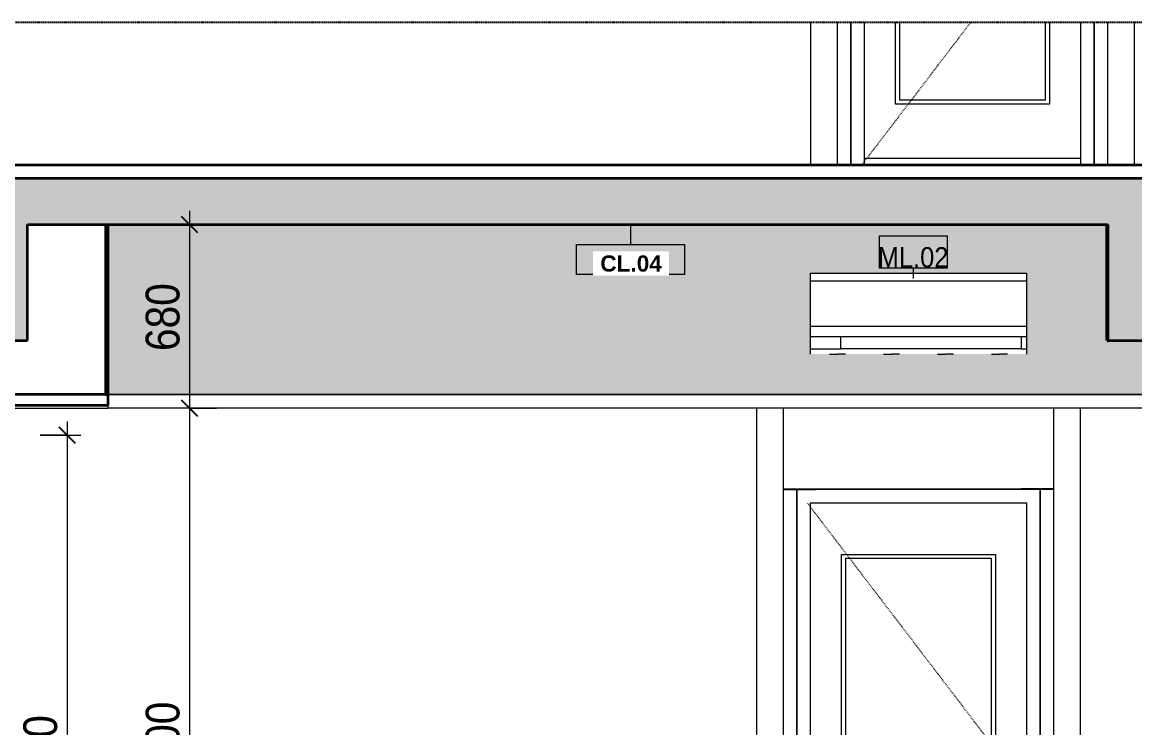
# Model space of a CAD drawing. Header units: millimetres. Extents: x 66631 to 260610, y 416 to 78637.
# Drawn here: x 83882 to 88001, y 3517 to 6129 of the extents above; entities that cross this region are included whole.
import ezdxf

# ---------------------------------------------------------------- set-up
doc = ezdxf.new("R2010")
doc.units = ezdxf.units.MM
for name, pattern in [('Centre', [31.75, 6.35, -4.7625, 15.875, -4.7625]), ('Dash', [6, 3, -3]), ('Hidden', [7.14375, 4.7625, -2.38125]), ('IMPORT-CENTER _2_', [40.64, 25.4, -5.08, 5.08, -5.08])]:
    doc.linetypes.add(name, pattern=pattern)
for name, color, linetype, lineweight in [('0-4', 90, 'Continuous', 5), ('A-ANNO-DIMS', 211, 'Continuous', 9), ('A-ANNO-DIMS-50', 211, 'Continuous', 9), ('A-CLNG', 13, 'Continuous', 18), ('A-CLNG-1', 250, 'Continuous', 35), ('A-CLNG-2', 7, 'Continuous', 18), ('A-CLNG-FNSH-1', 7, 'Continuous', 18), ('A-CLNG-IDEN', 151, 'Continuous', 9), ('A-CLNG-PATT-1', 7, 'Continuous', 18), ('A-CLNG-PATT-2', 31, 'Continuous', 25), ('A-DETL-GENF', 92, 'Continuous', 18), ('A-DETL-GENF-4', 92, 'Hidden', 25), ('A-DETL-GENF-5', 9, 'Continuous', 18), ('A-DETL-GENF-HDLN-1', 7, 'Dash', 18), ('A-DETL-MEDM', 33, 'Continuous', 35), ('A-DOOR', 31, 'Continuous', 18), ('A-DOOR-3', 7, 'Continuous', 18), ('A-DOOR-4', 10, 'Continuous', 25), ('A-FLOR-FNSH-1', 250, 'Continuous', 35), ('A-FLOR-LEVL-2', 51, 'Centre', 9), ('A-WALL-3', 7, 'Continuous', 18), ('G-IMPT', 8, 'Continuous', 18), ('G-IMPT-4', 8, 'IMPORT-CENTER _2_', 18), ('M-EQPM', 50, 'Continuous', 18), ('M-EQPM-2', 7, 'Continuous', 18), ('M-EQPM-3', 50, 'Continuous', 25), ('M-EQPM-IDEN', 50, 'Continuous', 9), ('S-BEAM-1', 71, 'Continuous', 5), ('S-BEAM-3', 90, 'Continuous', 50), ('S-COLS-9', 7, 'Continuous', 18)]:
    doc.layers.add(name, color=color, linetype=linetype, lineweight=lineweight)
doc.styles.add('Arial_2', font='arial.ttf', dxfattribs={"width": 0.9, "height": 75})
doc.styles.add('Arial_B_3', font='arialbd.ttf', dxfattribs={"height": 60})
doc.styles.add('UTM Avo', font='', dxfattribs={"width": 0.9, "height": 125})
doc.styles.get('UTM Avo').set_extended_font_data('UTM Avo')
doc.dimstyles.new('1_Dim_chi_tiet_2_5', dxfattribs={"dimscale": 304.8, "dimtxt": 124.912619, "dimasz": 0.19685, "dimexe": 0.164042, "dimexo": 0.0625, "dimgap": 0.016404, "dimtad": 1, "dimdec": 0, "dimrnd": 5, "dimzin": 0, "dimdsep": 46, "dimtxsty": 'UTM Avo', "dimblk1": 'OBLIQUE', "dimblk2": 'OBLIQUE', "dimsah": 1, "dimcen": 0.09, "dimdle": 0.164042, "dimazin": 0, "dimtfac": 1, "dimtdec": 4, "dimtix": 1, "dimtmove": 0, "dimatfit": 3, "dimfxl": 0.328084, "dimfxlon": 1, "dimtvp": 1, "dimtolj": 1, "dimtzin": 0, "dimarcsym": 2})
pattern_1 = [(0, (-40799.18, 15875), (406.4, 101.6), [16.764, -288.036, 16.764, -288.036, -1625.6]), (0, (-40799.18, 15875), (406.4, 101.6), [-609.6, 16.764, -592.836, 16.764, -288.036, -711.2]), (0, (-40799.18, 15875), (406.4, 101.6), [-1524, 16.764, -186.436, 16.764, -491.236]), (120, (-40646.78, 15925.8), (-291.1882, 301.1527), [16.764, -288.036, 16.764, -288.036, -1625.6]), (120, (-40646.78, 15925.8), (-291.1882, 301.1527), [-609.6, 16.764, -592.836, 16.764, -288.036, -711.2]), (120, (-40646.78, 15925.8), (-291.1882, 301.1527), [-1524, 16.764, -186.436, 16.764, -491.236]), (240, (-40595.98, 16129), (-115.2118, -402.7527), [16.764, -288.036, 16.764, -288.036, -1625.6]), (240, (-40595.98, 16129), (-115.2118, -402.7527), [-609.6, 16.764, -592.836, 16.764, -288.036, -711.2]), (240, (-40595.98, 16129), (-115.2118, -402.7527), [-1524, 16.764, -186.436, 16.764, -491.236])]

# ---------------------------------------------------------------- blocks, each defined once
blk = doc.blocks.new('NCV_TKTC_KET CAU_rvt-2-TKCS_CĂN HỘ LOẠI 1B - MẶT CẮT 1')
at = {"layer": 'S-BEAM-1'}
blk.add_hatch(color=256, dxfattribs=at).paths.add_polyline_path([(-40238.1, 4950), (-40235.6, 4950), (-40235.6, 5380), (-40238.1, 5380), (-40238.1, 5029.9)])
at = {"layer": 'S-BEAM-3'}
for p, q in [((-40238.1, 5380.1), (-40238.1, 4950)), ((-40238.1, 4950), (-40235.6, 4950))]:
    blk.add_line(p, q, dxfattribs=at)
blk = doc.blocks.new('DOOR_CW_01 CANH MO-PANEL KINH - DIG_01-900x2200-CỬA NHÔM KÍNH-901215-TKCS_CĂN HỘ LOẠI 1B - MẶT CẮT 1')
at = {"layer": 'A-DETL-GENF-HDLN-1'}
blk.add_line((-41146.9, 5600), (-40743.1, 6128.7), dxfattribs=at)
at = {"layer": 'A-DOOR-3'}
for p, q in [((-41186.9, 6128.7), (-41186.9, 5600)), ((-41136.9, 5600), (-41136.9, 6128.7)), ((-41021.9, 5826), (-41021.9, 6128.7)), ((-41006.9, 6128.7), (-41006.9, 5841)), ((-40466.9, 5841), (-40466.9, 6128.7)), ((-40451.9, 6128.7), (-40451.9, 5826)), ((-40336.9, 6128.7), (-40336.9, 5600)), ((-40286.9, 5600), (-40286.9, 6128.7)), ((-40451.9, 5826), (-41021.9, 5826)), ((-41006.9, 5841), (-40466.9, 5841)), ((-41136.9, 5626), (-40336.9, 5626))]:
    blk.add_line(p, q, dxfattribs=at)
blk = doc.blocks.new('NCV_TKTC_TANG 2_rvt-2-TKCS_CĂN HỘ LOẠI 1B - MẶT CẮT 1')
at = {"layer": 'A-FLOR-FNSH-1'}
blk.add_line((-35900.5, 5600), (-44336.9, 5600), dxfattribs=at)
at = {"layer": 'A-WALL-3'}
for p, q in [((-41236.9, 5600), (-41236.9, 6128.7)), ((-41186.9, 5700), (-41186.9, 6128.7)), ((-40286.9, 6128.7), (-40286.9, 5700)), ((-40236.9, 6128.7), (-40236.9, 5600)), ((-41186.9, 5600), (-41186.9, 5700)), ((-40286.9, 5700), (-40286.9, 5600))]:
    blk.add_line(p, q, dxfattribs=at)
at = {"layer": 'S-COLS-9'}
for p, q in [((-41336.9, 6128.7), (-41336.9, 5600)), ((-41236.9, 5600), (-41236.9, 6128.7)), ((-40236.9, 6128.7), (-40236.9, 5600)), ((-40136.9, 5600), (-40136.9, 6128.7))]:
    blk.add_line(p, q, dxfattribs=at)
at = {"layer": 'A-DOOR'}
blk.add_blockref('DOOR_CW_01 CANH MO-PANEL KINH - DIG_01-900x2200-CỬA NHÔM KÍNH-901215-TKCS_CĂN HỘ LOẠI 1B - MẶT CẮT 1', (0, 0), dxfattribs=at)
blk = doc.blocks.new('DOOR_CW_01 CANH MO-PANEL KINH - DIG_02-800x2200-CỬA NHÔM KÍNH-400864-TKCS_CĂN HỘ LOẠI 1B - MẶT CẮT 1')
at = {"layer": 'A-DOOR-4'}
blk.add_line((-40436.9, 4400), (-40556.9, 4400), dxfattribs=at)
blk = doc.blocks.new('DOOR_CW_01 CANH MO-PANEL KINH - DIW_01-900x2200-CỬA GỖ VÂN LAMINATE-553393-TKCS_CĂN HỘ LOẠI 1B - MẶT CẮT 1')
at = {"layer": 'A-DOOR-4'}
blk.add_line((-41436.9, 4400), (-41316.9, 4400), dxfattribs=at)
blk = doc.blocks.new('CL_01-VÁCH DỰNG THẠCH CAO CĂN HỘ LOẠI 1-11D - CL_01-VÁCH DỰNG THẠCH CAO CĂN HỘ LOẠI 1-11-821661-TKCS_CĂN HỘ LOẠI 1B - MẶT CẮT 1')
at = {"layer": 'A-CLNG-PATT-1'}
h = blk.add_hatch(dxfattribs=at)
h.set_pattern_fill('FP_6', color=256, style=0, pattern_type=2)
h.set_pattern_definition(pattern_1)
h.paths.add_polyline_path([(-43947.4, 4750), (-43937.4, 4750), (-43937.4, 5380), (-43947.4, 5380), (-43947.4, 5029.9)])
h.paths.add_polyline_path([(-37526.9, 4750), (-37526.9, 5380), (-37536.9, 5380), (-37536.9, 4750)])
at = {"layer": 'A-CLNG-PATT-2'}
h = blk.add_hatch(dxfattribs=at)
h.set_pattern_fill('FP_7', color=256, style=0, pattern_type=2)
h.set_pattern_definition([(0, (-40799.183, 15875), (203.2, 50.8), [16.764, -135.636, 16.764, -135.636, -812.8]), (0, (-40799.183, 15875), (203.2, 50.8), [-304.8, 16.764, -288.036, 16.764, -135.636, -355.6]), (0, (-40799.183, 15875), (203.2, 50.8), [-762, 16.764, -84.836, 16.764, -237.236]), (120, (-40722.983, 15900.4), (-145.5941, 150.57636), [16.764, -135.636, 16.764, -135.636, -812.8]), (120, (-40722.983, 15900.4), (-145.5941, 150.57636), [-304.8, 16.764, -288.036, 16.764, -135.636, -355.6]), (120, (-40722.983, 15900.4), (-145.5941, 150.57636), [-762, 16.764, -84.836, 16.764, -237.236]), (240, (-40697.583, 16002), (-57.6059, -201.37636), [16.764, -135.636, 16.764, -135.636, -812.8]), (240, (-40697.583, 16002), (-57.6059, -201.37636), [-304.8, 16.764, -288.036, 16.764, -135.636, -355.6]), (240, (-40697.583, 16002), (-57.6059, -201.37636), [-762, 16.764, -84.836, 16.764, -237.236])])
h.paths.add_polyline_path([(-40536.9, 4750), (-37536.9, 4750), (-37536.9, 5380), (-39935.6, 5380), (-39935.6, 4950), (-40238.1, 4950), (-40238.1, 5380), (-43937.4, 5380), (-43936.9, 4750), (-40556.9, 4750)])
h.paths.add_polyline_path([(-41224.9, 4900), (-41336.9, 4900), (-41336.9, 5200), (-40536.9, 5200), (-40536.9, 4900), (-40625.1, 4900)])
at = {"layer": 'A-CLNG-1'}
for p, q in [((-43947.4, 5380), (-43947.4, 4750)), ((-43937.4, 4750), (-43937.4, 5380)), ((-43947.4, 4750), (-43937.4, 4750))]:
    blk.add_line(p, q, dxfattribs=at)
at = {"layer": 'A-CLNG-2'}
blk.add_line((-37536.9, 4750), (-43936.9, 4750), dxfattribs=at)
blk = doc.blocks.new('Air_Conditioner_on_wall_20381 - Air_Conditioner_on_wall_20381-806652-TKCS_CĂN HỘ LOẠI 1B - MẶT CẮT 1')
at = {"layer": 'M-EQPM-2'}
for p, q in [((-41336.9, 5170), (-41336.9, 5200)), ((-41336.9, 5200), (-40536.9, 5200)), ((-40536.9, 5200), (-40536.9, 5170)), ((-41336.9, 5004.1), (-41336.9, 5170)), ((-40536.9, 5170), (-41336.9, 5170)), ((-40536.9, 5170), (-40536.9, 5004.1)), ((-41336.9, 4964.8), (-41336.9, 5004.1)), ((-41336.9, 5004.1), (-40536.9, 5004.1)), ((-40536.9, 5004.1), (-40536.9, 4964.8)), ((-41336.9, 4919.1), (-41336.9, 4964.8)), ((-41336.9, 4964.8), (-41224.9, 4964.8)), ((-41224.9, 4964.8), (-40556.9, 4964.8)), ((-41224.9, 4919.1), (-41224.9, 4964.8)), ((-40556.9, 4964.8), (-40536.9, 4964.8)), ((-40556.9, 4964.8), (-40556.9, 4919.1)), ((-40536.9, 4964.8), (-40536.9, 4919.1)), ((-41336.9, 4900), (-41336.9, 4919.1)), ((-41336.9, 4919.1), (-41224.9, 4919.1)), ((-40556.9, 4919.1), (-41224.9, 4919.1)), ((-40556.9, 4919.1), (-40536.9, 4919.1)), ((-40536.9, 4919.1), (-40536.9, 4900)), ((-41266.9, 4900), (-41236.9, 4900)), ((-41207, 4900), (-41236.9, 4900)), ((-41066.9, 4900), (-41036.9, 4900)), ((-41007, 4900), (-41036.9, 4900)), ((-40866.9, 4900), (-40836.9, 4900)), ((-40807, 4900), (-40836.9, 4900)), ((-40666.9, 4900), (-40636.9, 4900)), ((-40607, 4900), (-40636.9, 4900))]:
    blk.add_line(p, q, dxfattribs=at)
blk = doc.blocks.new('DOOR_CW_01 CANH MO-PANEL KINH - DIG_01-900x2200-CỬA NHÔM KÍNH-400860-TKCS_CĂN HỘ LOẠI 1B - MẶT CẮT 1')
at = {"layer": 'A-DETL-GENF-HDLN-1'}
for p, q in [((-40526.9, 3273.5), (-41346.9, 4347)), ((-41346.9, 2200), (-40526.9, 3273.5))]:
    blk.add_line(p, q, dxfattribs=at)
at = {"layer": 'A-DOOR-3'}
for p, q in [((-40486.9, 4400), (-41386.9, 4400)), ((-41386.9, 4400), (-41386.9, 2200)), ((-40486.9, 2200), (-40486.9, 4400)), ((-41336.9, 2200), (-41336.9, 4350)), ((-41336.9, 4350), (-40536.9, 4350)), ((-40536.9, 4350), (-40536.9, 2200)), ((-41221.9, 3124.5), (-41221.9, 4158)), ((-41221.9, 4158), (-40651.9, 4158)), ((-40666.9, 4143), (-41206.9, 4143)), ((-41206.9, 4143), (-41206.9, 3124.5)), ((-40666.9, 2441), (-40666.9, 4143)), ((-40651.9, 4158), (-40651.9, 2426)), ((-41262.2, 3156), (-41301.7, 3156)), ((-41301.7, 3156), (-41301.7, 3016)), ((-41262.2, 3124.5), (-41262.2, 3156)), ((-41206.9, 3124.5), (-41281.9, 3124.5)), ((-41206.9, 3107.5), (-41281.9, 3107.5)), ((-41262.2, 3016), (-41262.2, 3107.5)), ((-41221.9, 2426), (-41221.9, 3107.5)), ((-41206.9, 3124.5), (-41181.1, 3124.5)), ((-41206.9, 3107.5), (-41206.9, 2441)), ((-41181.1, 3107.5), (-41206.9, 3107.5)), ((-41181.1, 3124.5), (-41181.1, 3107.5)), ((-41301.7, 3016), (-41262.2, 3016)), ((-41206.9, 2441), (-40666.9, 2441)), ((-40651.9, 2426), (-41221.9, 2426)), ((-41336.9, 2226), (-40536.9, 2226))]:
    blk.add_line(p, q, dxfattribs=at)
for start, end in [(90, 180), (180, 270)]:
    blk.add_arc((-41281.9, 3116), 8.5, start, end, dxfattribs=at)
blk = doc.blocks.new('NCV_TKTC_TANG 1_rvt-2-TKCS_CĂN HỘ LOẠI 1B - MẶT CẮT 1')
at = {"layer": 'A-CLNG-PATT-1'}
h = blk.add_hatch(dxfattribs=at)
h.set_pattern_fill('FP_6', color=256, style=0, pattern_type=2)
h.set_pattern_definition(pattern_1)
h.paths.add_polyline_path([(-44336.9, 4700), (-43936.9, 4700), (-43937.4, 4710), (-44336.9, 4710)])
h.paths.add_polyline_path([(-36853.2, 4700), (-36737.8, 4700), (-36737.8, 4710), (-37536.9, 4710), (-37536.9, 4700)])
at = {"layer": 'A-CLNG-1'}
for p, q in [((-43936.9, 4750), (-44336.9, 4750)), ((-43936.9, 4710), (-43936.9, 4750)), ((-43936.9, 4710), (-44336.9, 4710))]:
    blk.add_line(p, q, dxfattribs=at)
at = {"layer": 'A-CLNG-2'}
for p, q in [((-43936.9, 4750), (-37536.9, 4750)), ((-37536.9, 4700), (-43936.9, 4700))]:
    blk.add_line(p, q, dxfattribs=at)
at = {"layer": 'A-CLNG-FNSH-1'}
for p, q in [((-44336.9, 4700), (-43936.9, 4700)), ((-43936.9, 4700), (-43936.9, 4710))]:
    blk.add_line(p, q, dxfattribs=at)
at = {"layer": 'A-WALL-3'}
for p, q in [((-41436.9, 2200), (-41436.9, 4700)), ((-40436.9, 4700), (-40436.9, 2200)), ((-41386.9, 2300), (-41386.9, 4400)), ((-41386.9, 4400), (-40486.9, 4400)), ((-40486.9, 4400), (-40486.9, 2300))]:
    blk.add_line(p, q, dxfattribs=at)
at = {"layer": 'S-COLS-9'}
for p, q in [((-41536.9, 4700), (-41536.9, 2200)), ((-41436.9, 2200), (-41436.9, 4700)), ((-40436.9, 4700), (-40436.9, 2200)), ((-40336.9, 2200), (-40336.9, 4700))]:
    blk.add_line(p, q, dxfattribs=at)
at = {"layer": 'A-CLNG'}
blk.add_blockref('CL_01-VÁCH DỰNG THẠCH CAO CĂN HỘ LOẠI 1-11D - CL_01-VÁCH DỰNG THẠCH CAO CĂN HỘ LOẠI 1-11-821661-TKCS_CĂN HỘ LOẠI 1B - MẶT CẮT 1', (0, 0), dxfattribs=at)
at = {"layer": 'A-DOOR'}
for name in ['DOOR_CW_01 CANH MO-PANEL KINH - DIW_01-900x2200-CỬA GỖ VÂN LAMINATE-553393-TKCS_CĂN HỘ LOẠI 1B - MẶT CẮT 1', 'DOOR_CW_01 CANH MO-PANEL KINH - DIG_01-900x2200-CỬA NHÔM KÍNH-400860-TKCS_CĂN HỘ LOẠI 1B - MẶT CẮT 1', 'DOOR_CW_01 CANH MO-PANEL KINH - DIG_02-800x2200-CỬA NHÔM KÍNH-400864-TKCS_CĂN HỘ LOẠI 1B - MẶT CẮT 1']:
    blk.add_blockref(name, (0, 0), dxfattribs=at)
at = {"layer": 'M-EQPM'}
blk.add_blockref('Air_Conditioner_on_wall_20381 - Air_Conditioner_on_wall_20381-806652-TKCS_CĂN HỘ LOẠI 1B - MẶT CẮT 1', (0, 0), dxfattribs=at)
blk = doc.blocks.new('TKTC_XREF_251221_MB TANG 2-7 - TKTC_XREF_260130_MB TANG 2-5_dwg_THU NUOC - THU NUOC-444531-TKCS_MB TẦNG 1-4746810-TKCS_CĂN HỘ LOẠI 1B - MẶT CẮT 1')
at = {"layer": 'G-IMPT'}
for p, q in [((-44035.4, 5600), (-44185.4, 5600)), ((-44185.4, 5600), (-44035.4, 5600)), ((-44060.4, 5600), (-44160.4, 5600)), ((-44160.4, 5600), (-44060.4, 5600)), ((-44144.4, 5600), (-44150.4, 5600)), ((-44150.4, 5600), (-44144.4, 5600)), ((-44138.1, 5600), (-44132.1, 5600)), ((-44132.1, 5600), (-44138.1, 5600)), ((-44125.6, 5600), (-44119.6, 5600)), ((-44119.6, 5600), (-44125.6, 5600)), ((-44113.6, 5600), (-44107.6, 5600)), ((-44107.6, 5600), (-44113.6, 5600)), ((-44113.6, 5600), (-44107.6, 5600)), ((-44107.6, 5600), (-44113.6, 5600)), ((-44110.4, 5600), (-44110.4, 5600)), ((-44110.4, 5600), (-44110.4, 5600)), ((-44110.4, 5600), (-44110.4, 5600)), ((-44110.4, 5600), (-44110.4, 5600)), ((-44095.2, 5600), (-44101.2, 5600)), ((-44101.2, 5600), (-44095.2, 5600)), ((-44082.7, 5600), (-44088.7, 5600)), ((-44088.7, 5600), (-44082.7, 5600)), ((-44076.3, 5600), (-44070.3, 5600)), ((-44070.3, 5600), (-44076.3, 5600))]:
    blk.add_line(p, q, dxfattribs=at)
blk = doc.blocks.new('TKTC_XREF_251221_MB TANG 2-7 - TKTC_XREF_260130_MB TANG 2-5_dwg_$cc-V19-TKCS_CĂN HỘ LOẠI 1B - MẶT CẮT 1')
at = {"layer": 'G-IMPT-4'}
for p, q in [((-43720.6, 5600), (-43841.7, 5600)), ((-43780.7, 5600), (-43781.5, 5600))]:
    blk.add_line(p, q, dxfattribs=at)
at = {"layer": 'M-EQPM'}
for p, q in [((-43736.1, 5600), (-43826.1, 5600)), ((-43826.1, 5600), (-43781.1, 5600)), ((-43781.4, 5600), (-43781.4, 5600)), ((-43781.1, 5600), (-43736.1, 5600))]:
    blk.add_line(p, q, dxfattribs=at)
blk = doc.blocks.new('TKTC_XREF_251221_MB TANG 2-7 - TKTC_XREF_260130_MB TANG 2-5_dwg_CUM U_DN100-V20-TKCS_CĂN HỘ LOẠI 1B - MẶT CẮT 1')
at = {"layer": 'G-IMPT'}
for p, q in [((-43835.2, 5600), (-43836.8, 5600)), ((-43836.8, 5600), (-43824.6, 5600)), ((-43835.2, 5600), (-43833, 5600)), ((-43826.2, 5600), (-43835.2, 5600)), ((-43834.1, 5600), (-43827.3, 5600)), ((-43724.9, 5600), (-43833.9, 5600)), ((-43833, 5600), (-43828.4, 5600)), ((-43832.7, 5600), (-43832, 5600)), ((-43832.7, 5600), (-43828.7, 5600)), ((-43832, 5600), (-43829.4, 5600)), ((-43832, 5600), (-43829.4, 5600)), ((-43832, 5600), (-43829.4, 5600)), ((-43829.4, 5600), (-43828.7, 5600)), ((-43828.4, 5600), (-43826.2, 5600)), ((-43731.2, 5600), (-43827.5, 5600)), ((-43827.5, 5600), (-43824.4, 5600)), ((-43824.6, 5600), (-43826.2, 5600)), ((-43734.4, 5600), (-43824.4, 5600)), ((-43731.2, 5600), (-43734.4, 5600)), ((-43732.6, 5600), (-43734.1, 5600)), ((-43734.1, 5600), (-43722, 5600)), ((-43732.6, 5600), (-43730.3, 5600)), ((-43723.5, 5600), (-43732.6, 5600)), ((-43731.5, 5600), (-43724.7, 5600)), ((-43730.3, 5600), (-43725.8, 5600)), ((-43730.1, 5600), (-43729.3, 5600)), ((-43730.1, 5600), (-43726, 5600)), ((-43729.3, 5600), (-43726.8, 5600)), ((-43729.3, 5600), (-43726.8, 5600)), ((-43729.3, 5600), (-43726.8, 5600)), ((-43726.8, 5600), (-43726, 5600)), ((-43725.8, 5600), (-43723.5, 5600)), ((-43722, 5600), (-43723.5, 5600))]:
    blk.add_line(p, q, dxfattribs=at)
blk = doc.blocks.new('TKTC_XREF_251221_MB TANG 2-7 - TKTC_XREF_260130_MB TANG 2-5_dwg_$cc-4746800-TKCS_CĂN HỘ LOẠI 1B - MẶT CẮT 1')
at = {"layer": 'G-IMPT-4'}
for p, q in [((-41757.7, 5600), (-41878.8, 5600)), ((-41817.8, 5600), (-41818.7, 5600))]:
    blk.add_line(p, q, dxfattribs=at)
at = {"layer": 'M-EQPM'}
for p, q in [((-41773.3, 5600), (-41863.2, 5600)), ((-41863.2, 5600), (-41818.2, 5600)), ((-41818.6, 5600), (-41818.6, 5600)), ((-41818.2, 5600), (-41773.3, 5600))]:
    blk.add_line(p, q, dxfattribs=at)
blk = doc.blocks.new('TKTC_XREF_251221_MB TANG 2-7 - TKTC_XREF_260130_MB TANG 2-5_dwg_CUM U_DN100-V27-TKCS_CĂN HỘ LOẠI 1B - MẶT CẮT 1')
at = {"layer": 'G-IMPT'}
for p, q in [((-41874.5, 5600), (-41872.3, 5600)), ((-41873.4, 5600), (-41866.6, 5600)), ((-41873.1, 5600), (-41872.7, 5600)), ((-41763.8, 5600), (-41872.7, 5600)), ((-41872.3, 5600), (-41867.7, 5600)), ((-41872.2, 5600), (-41872.3, 5600)), ((-41872, 5600), (-41871.3, 5600)), ((-41871.3, 5600), (-41868.8, 5600)), ((-41871.3, 5600), (-41868.7, 5600)), ((-41871.3, 5600), (-41868.7, 5600)), ((-41868.8, 5600), (-41868, 5600)), ((-41867.7, 5600), (-41865.4, 5600)), ((-41867.7, 5600), (-41867.7, 5600)), ((-41770.1, 5600), (-41866.4, 5600)), ((-41773.3, 5600), (-41863.2, 5600)), ((-41771.9, 5600), (-41769.6, 5600)), ((-41770.8, 5600), (-41763.9, 5600)), ((-41769.6, 5600), (-41765.1, 5600)), ((-41769.6, 5600), (-41769.6, 5600)), ((-41769.4, 5600), (-41768.7, 5600)), ((-41768.7, 5600), (-41766.1, 5600)), ((-41768.6, 5600), (-41766.1, 5600)), ((-41768.6, 5600), (-41766.1, 5600)), ((-41766.1, 5600), (-41765.4, 5600)), ((-41765.1, 5600), (-41762.8, 5600)), ((-41765, 5600), (-41765.1, 5600)), ((-41764.2, 5600), (-41763.8, 5600))]:
    blk.add_line(p, q, dxfattribs=at)
at = {"layer": 'G-IMPT', "flags": 128}
for points in [[(-41874.5, 5600), (-41876, 5600), (-41876, 5600), (-41863.9, 5600), (-41863.9, 5600), (-41865.4, 5600)], [(-41865.4, 5600), (-41865.4, 5600), (-41874.5, 5600), (-41874.5, 5600)], [(-41872, 5600), (-41872, 5600), (-41868, 5600), (-41868, 5600)], [(-41866.8, 5600), (-41866.4, 5600), (-41863.2, 5600)], [(-41771.9, 5600), (-41773.4, 5600), (-41773.4, 5600), (-41761.2, 5600), (-41761.3, 5600), (-41762.8, 5600)], [(-41770.5, 5600), (-41770.1, 5600), (-41773.3, 5600)], [(-41762.8, 5600), (-41762.8, 5600), (-41771.9, 5600), (-41771.9, 5600)], [(-41769.4, 5600), (-41769.4, 5600), (-41765.4, 5600), (-41765.3, 5600)]]:
    blk.add_lwpolyline(points, dxfattribs=at)
blk = doc.blocks.new('TKTC_XREF_251221_MB TANG 2-7 - TKTC_XREF_260130_MB TANG 2-5_dwg_$cc-4746795-TKCS_CĂN HỘ LOẠI 1B - MẶT CẮT 1')
at = {"layer": 'G-IMPT-4'}
for p, q in [((-41982, 5600), (-42135, 5600)), ((-42058.4, 5600), (-42058.6, 5600))]:
    blk.add_line(p, q, dxfattribs=at)
at = {"layer": 'M-EQPM'}
for p, q in [((-42001.6, 5600), (-42115.3, 5600)), ((-42115.3, 5600), (-42058.5, 5600)), ((-42058.5, 5600), (-42058.5, 5600)), ((-42058.5, 5600), (-42001.6, 5600))]:
    blk.add_line(p, q, dxfattribs=at)
blk = doc.blocks.new('TKTC_XREF_251221_MB TANG 2-7 - TKTC_XREF_260130_MB TANG 2-5_dwg_CUM U_DN100-V28-TKCS_CĂN HỘ LOẠI 1B - MẶT CẮT 1')
at = {"layer": 'G-IMPT'}
for p, q in [((-42127.1, 5600), (-42130, 5600)), ((-42120, 5600), (-42128.6, 5600)), ((-42128.3, 5600), (-42128.2, 5600)), ((-42128.2, 5600), (-41990.6, 5600)), ((-42121.4, 5600), (-42127.1, 5600)), ((-42127.1, 5600), (-42127.1, 5600)), ((-42125.9, 5600), (-42126.8, 5600)), ((-42122.7, 5600), (-42125.9, 5600)), ((-42122.7, 5600), (-42125.9, 5600)), ((-42122.7, 5600), (-42125.9, 5600)), ((-42121.7, 5600), (-42122.7, 5600)), ((-42118.5, 5600), (-42121.4, 5600)), ((-42121.4, 5600), (-42121.4, 5600)), ((-42120.2, 5600), (-41998.5, 5600)), ((-42116.2, 5600), (-42002.5, 5600)), ((-41997.5, 5600), (-42000.3, 5600)), ((-41990.3, 5600), (-41998.9, 5600)), ((-41991.7, 5600), (-41997.5, 5600)), ((-41997.5, 5600), (-41997.5, 5600)), ((-41996.2, 5600), (-41997.2, 5600)), ((-41993, 5600), (-41996.2, 5600)), ((-41993, 5600), (-41996.2, 5600)), ((-41993, 5600), (-41996.2, 5600)), ((-41992.1, 5600), (-41993, 5600)), ((-41988.9, 5600), (-41991.7, 5600)), ((-41991.7, 5600), (-41991.7, 5600)), ((-41990.6, 5600), (-41990.6, 5600))]:
    blk.add_line(p, q, dxfattribs=at)
at = {"layer": 'G-IMPT', "flags": 128}
for points in [[(-42118.5, 5600), (-42116.6, 5600), (-42116.6, 5600), (-42131.9, 5600), (-42131.9, 5600), (-42130, 5600)], [(-42130, 5600), (-42130, 5600), (-42118.5, 5600), (-42118.5, 5600)], [(-42121.7, 5600), (-42121.7, 5600), (-42126.8, 5600), (-42126.8, 5600)], [(-42120.3, 5600), (-42120.2, 5600), (-42116.2, 5600)], [(-41998.6, 5600), (-41998.5, 5600), (-42002.5, 5600)], [(-41988.9, 5600), (-41986.9, 5600), (-41986.9, 5600), (-42002.3, 5600), (-42002.3, 5600), (-42000.3, 5600)], [(-42000.3, 5600), (-42000.3, 5600), (-41988.9, 5600), (-41988.9, 5600)], [(-41992, 5600), (-41992.1, 5600), (-41997.2, 5600), (-41997.2, 5600)]]:
    blk.add_lwpolyline(points, dxfattribs=at)
blk = doc.blocks.new('TKTC_XREF_251221_MB TANG 2-7 - TKTC_XREF_260130_MB TANG 2-5_dwg_$cc-V29-TKCS_CĂN HỘ LOẠI 1B - MẶT CẮT 1')
at = {"layer": 'G-IMPT-4'}
for p, q in [((-41661.5, 5600), (-41508.5, 5600)), ((-41585, 5600), (-41585.1, 5600))]:
    blk.add_line(p, q, dxfattribs=at)
at = {"layer": 'M-EQPM'}
for p, q in [((-41585, 5600), (-41641.9, 5600)), ((-41641.9, 5600), (-41528.2, 5600)), ((-41585.1, 5600), (-41585.1, 5600)), ((-41528.2, 5600), (-41585, 5600))]:
    blk.add_line(p, q, dxfattribs=at)
blk = doc.blocks.new('TKTC_XREF_251221_MB TANG 2-7 - TKTC_XREF_260130_MB TANG 2-5_dwg_$cc-4746797-TKCS_CĂN HỘ LOẠI 1B - MẶT CẮT 1')
at = {"layer": 'G-IMPT-4'}
for p, q in [((-41388.3, 5600), (-41509.4, 5600)), ((-41448.4, 5600), (-41449.3, 5600))]:
    blk.add_line(p, q, dxfattribs=at)
at = {"layer": 'M-EQPM'}
for p, q in [((-41403.9, 5600), (-41493.9, 5600)), ((-41493.9, 5600), (-41448.9, 5600)), ((-41449.2, 5600), (-41449.2, 5600)), ((-41448.9, 5600), (-41403.9, 5600))]:
    blk.add_line(p, q, dxfattribs=at)
blk = doc.blocks.new('TKTC_XREF_251221_MB TANG 2-7 - TKTC_XREF_251221_MB TANG 2-7-2039446-TKCS_CĂN HỘ LOẠI 1B - MẶT CẮT 1')
at = {"layer": 'M-EQPM'}
for p, q in [((-43838.7, 5600), (-43719.2, 5600)), ((-43838.7, 5600), (-43719.1, 5600)), ((-43721.2, 5600), (-43837, 5600)), ((-43837, 5600), (-43721.2, 5600)), ((-43719.2, 5600), (-43837, 5600)), ((-43721.1, 5600), (-43836.9, 5600)), ((-43836.9, 5600), (-43721.1, 5600)), ((-43719.1, 5600), (-43836.9, 5600)), ((-42135.8, 5600), (-42135.5, 5600)), ((-41385.6, 5600), (-42135.8, 5600)), ((-42135.5, 5600), (-41385.3, 5600)), ((-41385.3, 5600), (-41385.6, 5600))]:
    blk.add_line(p, q, dxfattribs=at)
at = {"layer": 'M-EQPM-3'}
blk.add_line((-45536.9, 5600), (-35900.5, 5600), dxfattribs=at)
for name, p in [('TKTC_XREF_251221_MB TANG 2-7 - TKTC_XREF_260130_MB TANG 2-5_dwg_THU NUOC - THU NUOC-444531-TKCS_MB TẦNG 1-4746810-TKCS_CĂN HỘ LOẠI 1B - MẶT CẮT 1', (0, 0)), ('TKTC_XREF_251221_MB TANG 2-7 - TKTC_XREF_260130_MB TANG 2-5_dwg_THU NUOC - THU NUOC-444531-TKCS_MB TẦNG 1-4746810-TKCS_CĂN HỘ LOẠI 1B - MẶT CẮT 1', (0, 0)), ('TKTC_XREF_251221_MB TANG 2-7 - TKTC_XREF_260130_MB TANG 2-5_dwg_$cc-V19-TKCS_CĂN HỘ LOẠI 1B - MẶT CẮT 1', (0, 0)), ('TKTC_XREF_251221_MB TANG 2-7 - TKTC_XREF_260130_MB TANG 2-5_dwg_$cc-V19-TKCS_CĂN HỘ LOẠI 1B - MẶT CẮT 1', (0.1, 0)), ('TKTC_XREF_251221_MB TANG 2-7 - TKTC_XREF_260130_MB TANG 2-5_dwg_CUM U_DN100-V20-TKCS_CĂN HỘ LOẠI 1B - MẶT CẮT 1', (0, 0)), ('TKTC_XREF_251221_MB TANG 2-7 - TKTC_XREF_260130_MB TANG 2-5_dwg_CUM U_DN100-V20-TKCS_CĂN HỘ LOẠI 1B - MẶT CẮT 1', (0.1, 0)), ('TKTC_XREF_251221_MB TANG 2-7 - TKTC_XREF_260130_MB TANG 2-5_dwg_$cc-4746795-TKCS_CĂN HỘ LOẠI 1B - MẶT CẮT 1', (0, 0)), ('TKTC_XREF_251221_MB TANG 2-7 - TKTC_XREF_260130_MB TANG 2-5_dwg_CUM U_DN100-V28-TKCS_CĂN HỘ LOẠI 1B - MẶT CẮT 1', (0, 0)), ('TKTC_XREF_251221_MB TANG 2-7 - TKTC_XREF_260130_MB TANG 2-5_dwg_$cc-4746800-TKCS_CĂN HỘ LOẠI 1B - MẶT CẮT 1', (0, 0)), ('TKTC_XREF_251221_MB TANG 2-7 - TKTC_XREF_260130_MB TANG 2-5_dwg_CUM U_DN100-V27-TKCS_CĂN HỘ LOẠI 1B - MẶT CẮT 1', (0, 0)), ('TKTC_XREF_251221_MB TANG 2-7 - TKTC_XREF_260130_MB TANG 2-5_dwg_$cc-V29-TKCS_CĂN HỘ LOẠI 1B - MẶT CẮT 1', (0, 0)), ('TKTC_XREF_251221_MB TANG 2-7 - TKTC_XREF_260130_MB TANG 2-5_dwg_CUM U_DN100-V28-TKCS_CĂN HỘ LOẠI 1B - MẶT CẮT 1', (474.3, 0)), ('TKTC_XREF_251221_MB TANG 2-7 - TKTC_XREF_260130_MB TANG 2-5_dwg_$cc-4746797-TKCS_CĂN HỘ LOẠI 1B - MẶT CẮT 1', (0, 0)), ('TKTC_XREF_251221_MB TANG 2-7 - TKTC_XREF_260130_MB TANG 2-5_dwg_CUM U_DN100-V27-TKCS_CĂN HỘ LOẠI 1B - MẶT CẮT 1', (369.4, 0))]:
    blk.add_blockref(name, p)
blk = doc.blocks.new('BORDER VIEW - BORDER VIEW-3685295-TKCS_CĂN HỘ LOẠI 1B - MẶT CẮT 1')
at = {"layer": 'A-DETL-GENF-4'}
blk.add_line((-45987.4, 6128.7), (-36050.5, 6128.7), dxfattribs=at)
blk = doc.blocks.new('DIMBLOCK57-TKCS_CĂN HỘ LOẠI 1B - MẶT CẮT 1')
at = {"layer": 'A-ANNO-DIMS-50', "lineweight": 25}
for p, q in [((84048.8, 4600), (84018.8, 4630)), ((84048.8, 4600), (84078.8, 4570)), ((84048.8, 2200), (84018.8, 2230)), ((84048.8, 2200), (84078.8, 2170))]:
    blk.add_line(p, q, dxfattribs=at)
at = {"layer": 'A-ANNO-DIMS-50'}
for p, q in [((84048.8, 4650), (84048.8, 2150)), ((83948.8, 4600), (84098.8, 4600)), ((84048.8, 4600), (83948.8, 4600)), ((84148.8, 2200), (83998.8, 2200)), ((84048.8, 2200), (84148.8, 2200))]:
    blk.add_line(p, q, dxfattribs=at)
at = {"layer": 'A-ANNO-DIMS-50', "color": 0, "insert": (83886.4, 3228.8), "char_height": 125, "width": 410.824, "attachment_point": 1, "rotation": 90, "line_spacing_factor": 1.110334, "style": 'UTM Avo'}
blk.add_mtext('2400', dxfattribs=at)
blk = doc.blocks.new('_Oblique')
at = {"color": 0, "linetype": 'ByBlock', "lineweight": -2}
blk.add_line((-0.5, -0.5), (0.5, 0.5), dxfattribs=at)
blk = doc.blocks.new('M_Ceiling Tag w Height - M_Ceiling Tag-4076437-TKCS_CĂN HỘ LOẠI 1B - MẶT CẮT 1')
at = {"layer": 'A-CLNG-IDEN'}
for p, q in [((-42204.3, 5306.4), (-42204.3, 5195.2)), ((-42204.3, 5306.4), (-41803.1, 5306.4)), ((-41803.1, 5306.4), (-41803.1, 5195.2)), ((-41803.1, 5195.2), (-42204.3, 5195.2))]:
    blk.add_line(p, q, dxfattribs=at)
blk = doc.blocks.new('M_ME Tag - Boxed-4073756-TKCS_CĂN HỘ LOẠI 1B - MẶT CẮT 1')
at = {"layer": 'M-EQPM-IDEN'}
for p, q in [((-41081.3, 5217.9), (-41081.3, 5337.9)), ((-41081.3, 5337.9), (-40831.3, 5337.9)), ((-40831.3, 5337.9), (-40831.3, 5217.9)), ((-40831.3, 5217.9), (-41081.3, 5217.9))]:
    blk.add_line(p, q, dxfattribs=at)
blk = doc.blocks.new('DIMBLOCK66-TKCS_CĂN HỘ LOẠI 1B - MẶT CẮT 1')
at = {"layer": 'A-ANNO-DIMS-50', "lineweight": 25}
for p, q in [((84501.7, 5380), (84471.7, 5410)), ((84501.7, 5380), (84531.7, 5350)), ((84501.7, 4700), (84471.7, 4730)), ((84501.7, 4700), (84531.7, 4670))]:
    blk.add_line(p, q, dxfattribs=at)
at = {"layer": 'A-ANNO-DIMS-50'}
for p, q in [((84501.7, 5430), (84501.7, 4700)), ((84601.7, 5380), (84451.7, 5380)), ((84501.7, 5380), (84601.7, 5380)), ((84601.7, 4700), (84451.7, 4700)), ((84501.7, 4700), (84601.7, 4700))]:
    blk.add_line(p, q, dxfattribs=at)
at = {"layer": 'A-ANNO-DIMS-50', "color": 0, "insert": (84339.4, 4911.6), "char_height": 125, "width": 308.118, "attachment_point": 1, "rotation": 90, "line_spacing_factor": 1.110334, "style": 'UTM Avo'}
blk.add_mtext('680', dxfattribs=at)
blk = doc.blocks.new('DIMBLOCK67-TKCS_CĂN HỘ LOẠI 1B - MẶT CẮT 1')
at = {"layer": 'A-ANNO-DIMS-50'}
for p, q in [((84601.7, 4700), (84451.7, 4700)), ((84501.7, 4700), (84501.7, 2150)), ((84501.7, 4700), (84601.7, 4700)), ((84601.7, 2200), (84451.7, 2200)), ((84501.7, 2200), (84601.7, 2200))]:
    blk.add_line(p, q, dxfattribs=at)
at = {"layer": 'A-ANNO-DIMS-50', "lineweight": 25}
for p, q in [((84501.7, 4700), (84471.7, 4730)), ((84501.7, 4700), (84531.7, 4670)), ((84501.7, 2200), (84471.7, 2230)), ((84501.7, 2200), (84531.7, 2170))]:
    blk.add_line(p, q, dxfattribs=at)
at = {"layer": 'A-ANNO-DIMS-50', "color": 0, "insert": (84339.4, 3278.8), "char_height": 125, "width": 410.824, "attachment_point": 1, "rotation": 90, "line_spacing_factor": 1.110334, "style": 'UTM Avo'}
blk.add_mtext('2500', dxfattribs=at)

msp = doc.modelspace()

# ---------------------------------------------------------------- hatches: boundary and pattern name
at = {"layer": 'A-DETL-GENF-5'}
h = msp.add_hatch(dxfattribs=at)
h.set_pattern_fill('FP_5', color=256, style=0, pattern_type=2)
h.set_pattern_definition([(50, (87338.2, 15875), (364.368, -31.878), [38.1, -419.1]), (355, (87338.2, 15875), (-70.486, 382.113), [30.48, -335.28]), (100.451, (87368.57, 15872.34), (293.885, 350.233), [32.38, -356.18]), (46.184, (87338.2, 15976.6), (542.158, -84.086), [57.15, -628.65]), (96.636, (87383.4, 15969.6), (474.805, 494.855), [48.57, -534.27]), (351.184, (87338.2, 15976.6), (474.81, 494.85), [45.72, -502.92]), (21, (87389, 15951.2), (303.2285, -204.5305), [38.1, -419.1]), (326, (87389, 15951.2), (123.604, 368.376), [30.48, -335.28]), (71.451, (87414.28, 15934.16), (426.834, 163.843), [32.38, -356.18]), (37.5, (87338.21, 15875), (6.1766, 169.1102), [3.353, -327.863, 3.353, -337.007, -336.55]), (37.5, (87338.21, 15875), (6.1766, 169.1102), [-671.576, 3.353, -333.197]), (7.5, (87338.21, 15875), (133.639, 200.3615), [3.353, -190.703, 3.353, -320.243, -128.27]), (7.5, (87338.21, 15875), (133.639, 200.3615), [-517.652, 3.353, -124.917]), (327.5, (87224.93, 15875), (271.1818, -11.4584), [3.353, -123.647, 3.353, -392.887, -525.78]), (327.5, (87224.93, 15875), (271.1818, -11.4584), [-523.24, 3.353, -522.427]), (317.5, (87174.13, 15875), (296.2585, 50.853), [3.353, -161.747, 3.353, -259.791, -373.38]), (317.5, (87174.13, 15875), (296.2585, 50.853), [-428.244, 3.353, -370.027]), (45, (87338.21, 15875), (-125.7236, 125.7236), []), (45, (87338.21, 16065.5), (-125.7236, 125.7236), [])])
h.paths.add_polyline_path([(88201.8, 4950), (88201.8, 5380), (92236.9, 5380), (92236.9, 5550), (83600, 5550), (83600, 5500), (82600.5, 5500), (82600, 5700), (82400, 5700), (82400.5, 5100), (82600, 5100), (82600.5, 5330), (83602.1, 5330), (83602.1, 4950), (83902.1, 4950), (83902.1, 5380), (87901.8, 5380), (87901.8, 4950), (88199.3, 4950)])

# ---------------------------------------------------------------- linework, layer by layer
at = {"layer": 'A-CLNG-IDEN'}
msp.add_line((86133.7, 5377.5), (86133.7, 5306.4), dxfattribs=at)
at = {"layer": 'A-DETL-MEDM'}
for p, q in [((92236.9, 5550), (83600, 5550)), ((83902.1, 4950), (83902.1, 5380)), ((83902.1, 5380), (87901.8, 5380)), ((87901.8, 5380), (87901.8, 4950)), ((83602.1, 4950), (83902.1, 4950)), ((87901.8, 4950), (88201.8, 4950))]:
    msp.add_line(p, q, dxfattribs=at)
at = {"layer": 'A-FLOR-LEVL-2'}
msp.add_line((81693.5, 5600), (92944.8, 5600), dxfattribs=at)
at = {"layer": 'M-EQPM-IDEN'}
msp.add_line((87182, 5180.2), (87182, 5217.9), dxfattribs=at)

# ---------------------------------------------------------------- block references
at = {"layer": '0-4'}
for name in ['NCV_TKTC_TANG 2_rvt-2-TKCS_CĂN HỘ LOẠI 1B - MẶT CẮT 1', 'NCV_TKTC_KET CAU_rvt-2-TKCS_CĂN HỘ LOẠI 1B - MẶT CẮT 1', 'NCV_TKTC_TANG 1_rvt-2-TKCS_CĂN HỘ LOẠI 1B - MẶT CẮT 1']:
    msp.add_blockref(name, (128137.4, 0), dxfattribs=at)
at = {"layer": 'A-CLNG-IDEN'}
msp.add_blockref('M_Ceiling Tag w Height - M_Ceiling Tag-4076437-TKCS_CĂN HỘ LOẠI 1B - MẶT CẮT 1', (128137.4, 0), dxfattribs=at)
at = {"layer": 'A-DETL-GENF'}
msp.add_blockref('BORDER VIEW - BORDER VIEW-3685295-TKCS_CĂN HỘ LOẠI 1B - MẶT CẮT 1', (128137.4, 0), dxfattribs=at)
at = {"layer": 'M-EQPM'}
msp.add_blockref('TKTC_XREF_251221_MB TANG 2-7 - TKTC_XREF_251221_MB TANG 2-7-2039446-TKCS_CĂN HỘ LOẠI 1B - MẶT CẮT 1', (128137.4, 0), dxfattribs=at)
at = {"layer": 'M-EQPM-IDEN'}
msp.add_blockref('M_ME Tag - Boxed-4073756-TKCS_CĂN HỘ LOẠI 1B - MẶT CẮT 1', (128137.4, 0), dxfattribs=at)

# ---------------------------------------------------------------- texts
at = {"layer": 'M-EQPM-IDEN', "insert": (87180.4, 5258), "char_height": 75, "width": 270.9, "attachment_point": 5, "line_spacing_factor": 0.936439, "style": 'Arial_2'}
msp.add_mtext('\\pt22.5,45,67.5,90,112.5,135,157.5,180,202.5,225,247.5,270,292.5,315,337.5,360,382.5,405,427.5,450,472.5,495,517.5,540,562.5,585,607.5,630,652.5,675,697.5,720;ML.02', dxfattribs=at)

# ---------------------------------------------------------------- dimensions: what is measured, and where the dimension line sits
at = {"layer": 'A-ANNO-DIMS'}
for base, p1, p2, override, picture, middle in [((84501.7, 4700), (84601.7, 5380), (84601.7, 4700), {"dimpost": '<>', "dimfxl": 680}, 'DIMBLOCK66-TKCS_CĂN HỘ LOẠI 1B - MẶT CẮT 1', (84432.1, 5040)), ((84501.7, 2200), (84601.7, 4700), (84601.7, 2200), {"dimpost": '<>', "dimfxl": 2500}, 'DIMBLOCK67-TKCS_CĂN HỘ LOẠI 1B - MẶT CẮT 1', (84432.1, 3450)), ((84048.8, 2200), (83948.8, 4600), (84148.8, 2200), {"dimpost": '<>', "dimfxl": 2408.318916}, 'DIMBLOCK57-TKCS_CĂN HỘ LOẠI 1B - MẶT CẮT 1', (83979.1, 3400))]:
    dim = msp.add_linear_dim(base=base, p1=p1, p2=p2, angle=90, dimstyle='1_Dim_chi_tiet_2_5', override=override, dxfattribs=at)
    dim.commit()
    dim.dimension.update_dxf_attribs({"geometry": picture, "text_midpoint": middle})

# ---------------------------------------------------------------- next in the draw order: texts
at = {"layer": 'A-CLNG-IDEN', "insert": (86136.4, 5235.1), "char_height": 60, "width": 251.5, "attachment_point": 5, "line_spacing_factor": 0.936439, "style": 'Arial_B_3', "bg_fill": 3, "box_fill_scale": 1.25, "bg_fill_color": 256, "bg_fill_true_color": 13158600, "bg_fill_transparency": 0}
msp.add_mtext('\\pt634.9998,1270.0002,1905,2539.9998,3175.0002,3810,4444.9998,5080.0002,5715,6349.9998,6985.0002,7620,8254.9998,8890.0002,9525,10159.9998,10795.0002,11430,12064.9998,12700.0002,13335,13969.9998,14605.0002,15240,15874.9998,16510.0002,17145,17779.9998,18415.0002,19050,19684.9998,20320.0002;CL.04', dxfattribs=at)

doc.saveas('drawing.dxf')
